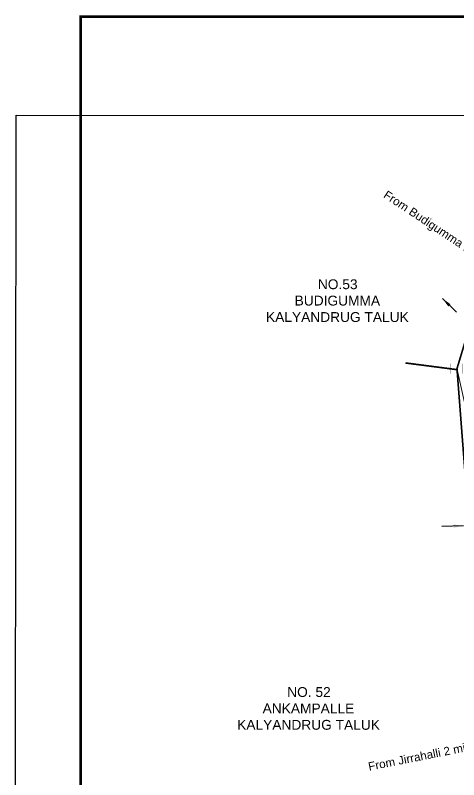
# Model space of a CAD drawing. Header units: feet. Extents: x 745593 to 752748, y 1623679 to 1629102.
# Drawn here: x 745593 to 747191, y 1625776 to 1628532 of the extents above; entities that cross this region are included whole.
import ezdxf

# ---------------------------------------------------------------- set-up
doc = ezdxf.new("R2010")
doc.units = ezdxf.units.FT
doc.header["$LTSCALE"] = 15
doc.header["$MEASUREMENT"] = 0
doc.linetypes.add('HIDDEN2', pattern=[0.1875, 0.125, -0.0625])
for name, color, linetype in [('PAPER SIZE', 10, 'Continuous'), ('PLOT', 7, 'Continuous'), ('PLOT NO', 7, 'Continuous'), ('TANKS-STREAM', 4, 'Continuous'), ('V MAP SCANE', 72, 'Continuous'), ('VILLAGE STONES', 240, 'Continuous')]:
    doc.layers.add(name, color=color, linetype=linetype)
doc.layers.add('VILLAGE BOUNDRY', color=5, linetype='HIDDEN2', lineweight=100)
doc.styles.get("Standard").update_dxf_attribs({"font": 'arial.ttf', "height": 30})
doc.dimstyles.get("Standard").update_dxf_attribs({"dimtxt": 30, "dimasz": 30, "dimexe": 0.18, "dimexo": 0.0625, "dimgap": 0.09, "dimtad": 0, "dimtih": 1, "dimtoh": 1, "dimdec": 4, "dimzin": 0, "dimdsep": 46, "dimtxsty": 'Standard', "dimcen": 0.09, "dimadec": 0, "dimazin": 0, "dimtfac": 1, "dimtdec": 4, "dimtofl": 0, "dimtmove": 0, "dimatfit": 3, "dimfxl": 1, "dimtolj": 1, "dimtzin": 0, "dimarcsym": 0})
picture_1 = doc.add_image_def('image1.jpg', size_in_pixel=(20682, 13942))

msp = doc.modelspace()

# ---------------------------------------------------------------- linework, layer by layer
at = {"layer": 'PAPER SIZE', "color": 5, "lineweight": 20, "const_width": 10}
msp.add_lwpolyline([(745828.4, 1628527), (752699.8, 1628527), (752699.8, 1623894.5), (745828.4, 1623894.5)], close=True, dxfattribs=at)
at = {"layer": 'PLOT', "lineweight": 20}
msp.add_lwpolyline([(747185.1, 1627254.5), (747237.6, 1627021.6), (747275.3, 1626860.8), (747362.9, 1626718), (747516.3, 1626482.2), (747725.9, 1626311.9), (747816.7, 1626175.1), (747835.1, 1626045.9), (747814, 1625793.9), (747760.4, 1625697.8), (747646.2, 1625582.2), (747552.4, 1625531.9), (747438.4, 1625504.1), (747156.3, 1625519.3)], dxfattribs=at)
at = {"layer": 'TANKS-STREAM', "color": 5, "const_width": 6}
msp.add_lwpolyline([(747245.6, 1625587), (747297.9, 1625903), (747339.2, 1626049.9), (747295.4, 1626211.6), (747270.3, 1626438.5), (747216.8, 1626842.2), (747184.8, 1627258), (747312.5, 1627682.7)], dxfattribs=at)
msp.add_lwpolyline([(747245.6, 1625587), (747297.9, 1625903), (747339.2, 1626049.9), (747295.4, 1626211.6), (747270.3, 1626438.5), (747216.8, 1626842.2), (747184.8, 1627258), (747312.5, 1627682.7)], dxfattribs=at)
at = {"layer": 'TANKS-STREAM', "lineweight": 20}
for points in [[(747156.2, 1625453.2), (747170.3, 1625455.2), (747185.6, 1625461.8), (747208.4, 1625457.5), (747228.9, 1625467), (747264.9, 1625467.5), (747293.5, 1625471), (747324.8, 1625464.2), (747339.4, 1625466.5), (747346.2, 1625476.2), (747365.1, 1625478.6), (747377.1, 1625473.5), (747387, 1625480.1), (747399.7, 1625482.1), (747420.2, 1625478), (747433.2, 1625480.2), (747444.2, 1625484.6), (747450.8, 1625488.9), (747474.6, 1625487.5), (747486.8, 1625488.3), (747490.2, 1625495.3), (747506.2, 1625501.1), (747518.8, 1625501.7), (747530, 1625507.3), (747538.3, 1625511), (747560, 1625511.4), (747569.1, 1625515.4), (747575.3, 1625520.5), (747589.2, 1625529), (747592.1, 1625532.9), (747598.2, 1625537.8), (747616.9, 1625541.7), (747629.5, 1625554.9), (747639.8, 1625559.3), (747649.2, 1625571.2), (747657.3, 1625579.3), (747670.3, 1625582.4), (747676.3, 1625585.3), (747689.6, 1625602.7), (747698.7, 1625614.1), (747706.4, 1625617.7), (747715.2, 1625620.4), (747718.8, 1625625), (747722.7, 1625641.8), (747736.2, 1625651.2), (747752.8, 1625657.6), (747757.4, 1625669.6), (747759, 1625680.3), (747761.3, 1625685.7), (747771.3, 1625690.8), (747779.9, 1625694.6), (747793.4, 1625721.1), (747807.3, 1625738.3), (747811, 1625760.3), (747817.5, 1625775.4), (747826.1, 1625790.1), (747833.9, 1625813.4), (747833.5, 1625823.1), (747838, 1625841.3), (747838.1, 1625862.2), (747838.1, 1625869.9), (747848.7, 1625887.5), (747852, 1625914.4), (747845.5, 1625926.6), (747852.4, 1625937.3), (747850.5, 1625976.1), (747847.9, 1626010), (747851.6, 1626031.1), (747854.7, 1626047), (747847.5, 1626065.5), (747853.1, 1626102.4), (747839.8, 1626115.8), (747832.8, 1626131.4), (747832.6, 1626153.2), (747825.5, 1626170.6), (747825.8, 1626185.8), (747818.4, 1626203), (747808.8, 1626210.1), (747799.5, 1626219.5), (747803.7, 1626236.1), (747782.5, 1626260.9), (747780.2, 1626281.9), (747765.5, 1626303.1), (747748.8, 1626314), (747746.3, 1626325.2), (747743.3, 1626333.5), (747739.2, 1626338.6), (747729.1, 1626346.1), (747725, 1626355), (747716.7, 1626363.8), (747706, 1626366.9), (747696.4, 1626370.4), (747691.4, 1626378.8), (747681.2, 1626385.8), (747672.4, 1626389.1), (747662.9, 1626397.3), (747644.5, 1626413.5), (747639.2, 1626425.2), (747617.6, 1626432.8), (747597.9, 1626443.2), (747591.1, 1626462.1), (747574.9, 1626466.5), (747565.5, 1626467.5), (747556.1, 1626479.9), (747543, 1626488.5), (747532.9, 1626492.8), (747509.2, 1626493), (747502.5, 1626485.2), (747493.1, 1626478.9), (747484.7, 1626477.4), (747463.5, 1626471.3), (747456.4, 1626460.6), (747450.8, 1626450.6), (747440.3, 1626447.9), (747419.8, 1626440.5), (747403.2, 1626426.7), (747401.1, 1626414), (747387.1, 1626411.7), (747375.1, 1626411.2), (747373.3, 1626409.9), (747357.7, 1626397), (747336.1, 1626388.7), (747306.9, 1626387), (747296.9, 1626386.5), (747286.2, 1626384.5), (747276.4, 1626383.4)], [(747156.4, 1625555.2), (747164.6, 1625554.5), (747172.9, 1625555.1), (747181.2, 1625559.1), (747202, 1625561.1), (747212, 1625563.7), (747220.9, 1625568), (747228.2, 1625570.7), (747239.5, 1625571), (747242.8, 1625570.3), (747251.1, 1625573), (747258.7, 1625576.3), (747273.9, 1625579.6), (747285.5, 1625579.5), (747290.2, 1625581.2), (747298.1, 1625586.5), (747313.4, 1625592.4), (747331.9, 1625592.1), (747336.5, 1625597.4), (747342.8, 1625600), (747351.1, 1625599.7), (747358.7, 1625598), (747371.3, 1625606.3), (747375.6, 1625607.6), (747394.9, 1625607.6), (747399.5, 1625608.9), (747411.1, 1625618.6), (747433.2, 1625618.8), (747440.8, 1625624.4), (747443.9, 1625637.7), (747448.1, 1625649.2), (747454.6, 1625658.3), (747464.5, 1625660.3), (747475.6, 1625664.7), (747480.3, 1625669.1), (747488.2, 1625673.7), (747499.3, 1625676.1), (747512.8, 1625679.3), (747519.8, 1625684.2), (747528.9, 1625686), (747542.6, 1625683), (747554.9, 1625685.9), (747572.1, 1625681.6), (747582.9, 1625692.7), (747576.9, 1625705.7), (747592.4, 1625725.3), (747603.3, 1625730.5), (747612, 1625736.4), (747617.9, 1625737.5), (747639.5, 1625737.2), (747635.8, 1625746.7), (747631.7, 1625753.6), (747621.7, 1625762.6), (747626.4, 1625766.7), (747639.6, 1625765), (747651, 1625762.3), (747657.9, 1625758.1), (747663.5, 1625767.6), (747665.1, 1625771.2), (747671.2, 1625774.6), (747674.7, 1625777.4), (747676.9, 1625782.3), (747682.4, 1625787.7), (747688, 1625792.3), (747691.1, 1625795.5), (747692.5, 1625807.7), (747695.4, 1625814), (747704.4, 1625821.5), (747707.4, 1625826), (747704, 1625843.1), (747718.3, 1625862.4), (747714, 1625885.9), (747720.6, 1625897.4), (747717.9, 1625916), (747716.9, 1625924.2), (747720.3, 1625933.3), (747717.4, 1625952.7), (747717.8, 1625967), (747727, 1625984.3), (747725.9, 1626000.7), (747728.8, 1626014.3), (747732.4, 1626022.5), (747732.6, 1626026.5), (747730.1, 1626049.6), (747735.9, 1626057.7), (747742.4, 1626067.6), (747746.3, 1626079.2), (747745, 1626093), (747746.6, 1626104.3), (747751.8, 1626116.2), (747756.9, 1626126.8), (747758.5, 1626132.6), (747765.3, 1626133.5), (747777.3, 1626142.4), (747781.8, 1626156.2)]]:
    msp.add_spline(points, degree=3, dxfattribs=at)
at = {"layer": 'VILLAGE BOUNDRY', "lineweight": 20, "ltscale": 25, "const_width": 6}
msp.add_lwpolyline([(747185.1, 1627254.5), (746999.2, 1627278.6)], dxfattribs=at)
at = {"layer": 'VILLAGE STONES', "lineweight": 20, "const_width": 0.969}
msp.add_lwpolyline([(747160.5, 1627276.1), (747204.9, 1627276.1), (747204.8, 1627239.9), (747160.5, 1627240)], close=True, dxfattribs=at)

# ---------------------------------------------------------------- texts
at = {"layer": 'PLOT NO'}
for s, rotation, p in [('From Budigumma 1/2 Miles ', 326.4153, (746917.1, 1627877.2)), ('From Jirrahalli 2 miles', 11.2777, (746868.1, 1625808.4))]:
    msp.add_text(s, height=30, rotation=rotation, dxfattribs=at).set_placement(p)
at = {"layer": 'VILLAGE STONES', "char_height": 35.453, "width": 514.706, "attachment_point": 1, "rotation": 359.9587}
for s, insert in [('\\pi188.79;NO.53 \\P\\pi105.04;BUDIGUMMA \\P\\pi1.8753;KALYANDRUG TALUK', (746494.6, 1627580.3)), ('\\pi182.09;NO. 52 \\P\\pi93.52;ANKAMPALLE \\P\\pi1.8753;KALYANDRUG TALUK', (746390.7, 1626110.2))]:
    msp.add_mtext(s, dxfattribs=dict(at, insert=insert))

# ---------------------------------------------------------------- pictures from other files: only their frames are drawn
at = {"layer": 'V MAP SCANE'}
image = msp.add_image(picture_1, insert=(745592.5, 1623684), size_in_units=(6658, 4488.2), rotation=-0.03929, dxfattribs=dict(at, fade=35))
image.dxf.flags = 7

# ---------------------------------------------------------------- leaders
at = {"layer": 'TANKS-STREAM', "color": 5}
for points in [[(747133, 1627510.5), (747182.9, 1627461.3)], [(747208.2, 1626691), (747130.5, 1626689.6)]]:
    msp.add_leader(points, dimstyle='Standard', override={"dimasz": 35}, dxfattribs=at)

doc.saveas('drawing.dxf')
